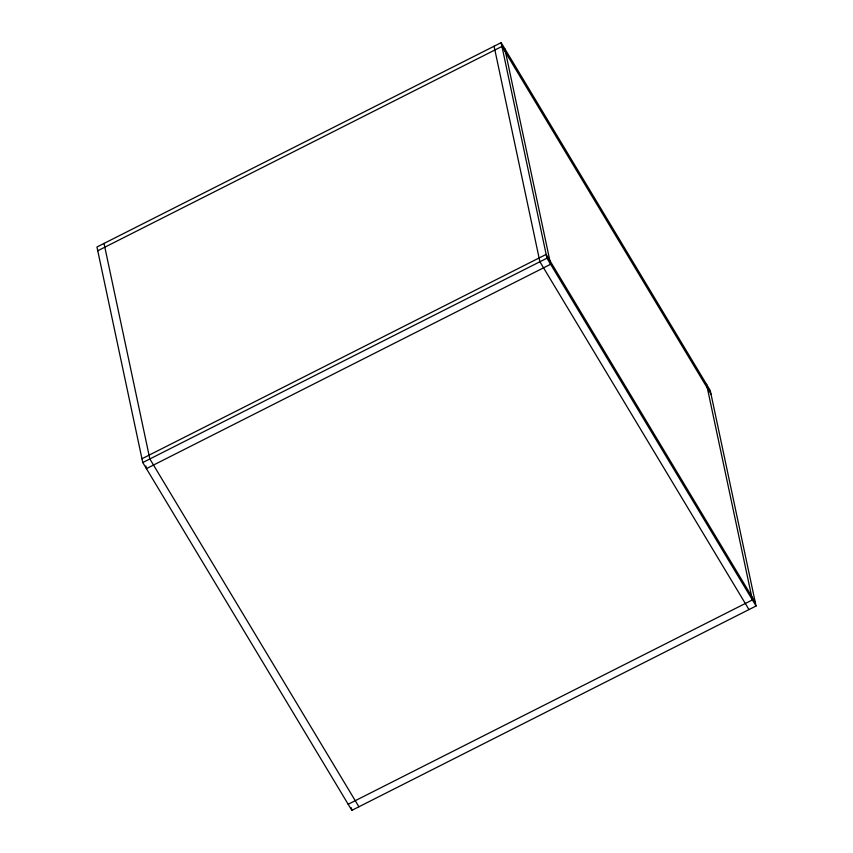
<?xml version="1.0" encoding="UTF-8"?>
<svg xmlns="http://www.w3.org/2000/svg" width="853" height="853" viewBox="0 0 853 853"><rect width="100%" height="100%" fill="white"/><g stroke="black" fill="none" stroke-linecap="round" stroke-linejoin="round"><path stroke-width="1.28" d="M501.159 42.65L96.954 246.997L142.76 462.529L351.841 810.35L756.046 606.003L710.24 390.471L501.159 42.65L546.965 258.182L756.046 606.003M97.754 250.771L501.959 46.425L711.039 394.246M141.961 458.754L546.165 254.407L755.246 602.229M142.76 462.529L546.965 258.182M348.184 804.262L752.389 599.915L706.572 384.383M748.977 609.575L539.896 261.754L494.079 46.222M358.921 806.778L149.84 458.946L104.023 243.425M504.816 48.738L550.622 264.259L146.428 468.617L145.874 466.015M351.297 807.748L351.841 810.35"/></g></svg>
